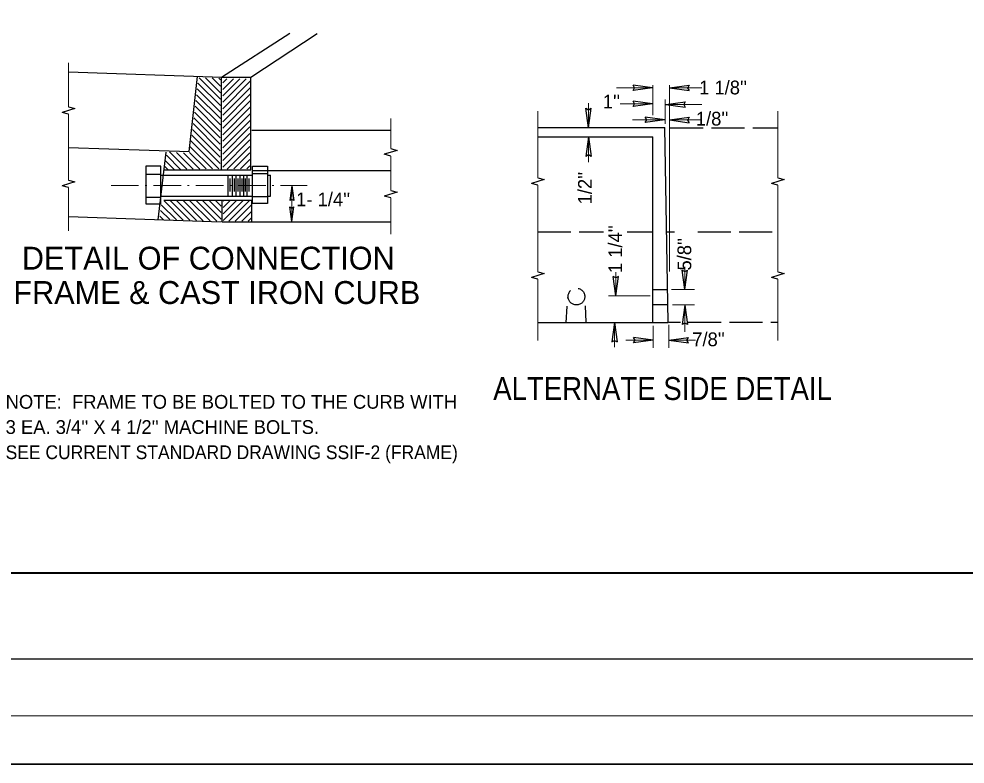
# Model space of a CAD drawing. Extents: x -3298 to 405, y -472 to 2211.
# Drawn here: x -2874 to -2048, y -472 to 179 of the extents above; entities that cross this region are included whole.
import ezdxf

# ---------------------------------------------------------------- set-up
doc = ezdxf.new("R2010")
doc.units = 0
doc.header["$LTSCALE"] = 4.8
for name, pattern in [('DOT_DASHED', [7.7, 5, -1.2, 0.3, -1.2]), ('LONG_DASHED', [7.5, 6, -1.5]), ('MEDIUM_DASHED', [4.5, 3, -1.5])]:
    doc.linetypes.add(name, pattern=pattern)
doc.layers.add('1', color=7, linetype='Continuous', lineweight=13)
doc.layers.add('25', color=7, linetype='Continuous', lineweight=13)
doc.layers.add('10', color=7, linetype='Continuous')

msp = doc.modelspace()

# ---------------------------------------------------------------- linework, layer by layer
at = {"layer": '1', "lineweight": 25}
for p, q in [((-2697.248, 128.23), (-2637.605, 166.723)), ((-2671.748, 128.23), (-2613.834, 166.291)), ((-2830.718, 132.883), (-2696.815, 128.23)), ((-2725.662, 63.363), (-2718.232, 128.974)), ((-2697.248, 47.35), (-2697.248, 128.301)), ((-2696.815, 128.23), (-2672.165, 128.23)), ((-2671.748, 47.35), (-2671.748, 128.24)), ((-2321.092, 118.861), (-2338.122, 121.201)), ((-2321.092, 118.861), (-2338.122, 116.521)), ((-2306.31, 118.844), (-2289.28, 121.184)), ((-2306.31, 118.844), (-2289.28, 116.504)), ((-2321.082, 105.047), (-2338.112, 107.387)), ((-2376.992, 84.081), (-2379.332, 101.111)), ((-2376.992, 84.081), (-2374.652, 101.111)), ((-2321.082, 105.047), (-2338.112, 102.707)), ((-2309.645, 104.542), (-2292.615, 106.882)), ((-2309.645, 104.542), (-2292.615, 102.202)), ((-2830.718, 95.946), (-2836.387, 97.458)), ((-2310.48, 90.906), (-2327.51, 93.246)), ((-2310.48, 90.906), (-2327.51, 88.566)), ((-2306.303, 90.889), (-2289.273, 93.229)), ((-2306.303, 90.889), (-2289.273, 88.549)), ((-2421.101, 84.282), (-2310.269, 84.282)), ((-2307.368, -85.902), (-2310.269, 84.282)), ((-2670.884, 81.951), (-2549.739, 81.951)), ((-2421.101, 76.179), (-2320.864, 76.179)), ((-2377.008, 76.115), (-2379.348, 59.085)), ((-2377.008, 76.115), (-2374.668, 59.085)), ((-2320.864, -85.902), (-2320.864, 76.179)), ((-2830.718, 67.014), (-2725.339, 63.353)), ((-2752.568, 3.666), (-2745.653, 62.92)), ((-2549.625, 59.428), (-2555.293, 60.941)), ((-2763.467, 43.492), (-2750.472, 43.492)), ((-2750.393, 42.592), (-2670.127, 42.592)), ((-2747.382, 47.35), (-2671.748, 47.35)), ((-2691.521, 24.427), (-2691.521, 42.593)), ((-2687.631, 24.427), (-2687.631, 42.593)), ((-2684.606, 24.427), (-2684.606, 42.593)), ((-2680.931, 24.427), (-2680.931, 42.593)), ((-2677.908, 24.427), (-2677.908, 42.593)), ((-2674.879, 24.427), (-2674.879, 42.593)), ((-2670.884, 46.918), (-2549.625, 46.918)), ((-2657.269, 43.781), (-2670.264, 43.781)), ((-2657.161, 42.592), (-2654.46, 42.592)), ((-2830.718, 31.928), (-2836.387, 33.44)), ((-2689.683, 28.536), (-2689.683, 39.726)), ((-2686.01, 28.536), (-2686.01, 39.726)), ((-2682.768, 28.536), (-2682.768, 39.726)), ((-2679.312, 28.536), (-2679.312, 39.726)), ((-2676.285, 28.536), (-2676.285, 39.726)), ((-2673.262, 28.536), (-2673.262, 39.726)), ((-2635.989, 33.291), (-2637.744, 20.518)), ((-2635.989, 33.291), (-2634.234, 20.518)), ((-2421.101, 33.922), (-2426.769, 35.434)), ((-2211.71, 33.922), (-2217.378, 35.434)), ((-2763.455, 23.501), (-2750.379, 23.501)), ((-2750.393, 24.427), (-2670.343, 24.427)), ((-2747.705, 20.967), (-2670.884, 20.967)), ((-2696.815, 1.936), (-2696.815, 20.967)), ((-2670.884, 1.936), (-2670.884, 20.967)), ((-2657.378, 23.885), (-2670.453, 23.885)), ((-2549.625, 22.911), (-2555.293, 24.423)), ((-2635.977, 2.154), (-2637.732, 14.927)), ((-2635.977, 2.154), (-2634.222, 14.927)), ((-2830.718, 6.558), (-2697.679, 1.936)), ((-2696.815, 1.936), (-2549.625, 1.936)), ((-2293.044, -57.14), (-2295.384, -40.11)), ((-2293.044, -57.14), (-2290.704, -40.11)), ((-2421.101, -48.08), (-2426.769, -46.568)), ((-2353.253, -62.682), (-2355.593, -45.652)), ((-2353.253, -62.682), (-2350.913, -45.652)), ((-2211.71, -48.08), (-2217.378, -46.568)), ((-2293.035, -70.797), (-2295.375, -87.828)), ((-2293.035, -70.797), (-2290.695, -87.828)), ((-2421.101, -85.902), (-2307.368, -85.902)), ((-2354.218, -85.919), (-2356.558, -102.949)), ((-2354.218, -85.919), (-2351.878, -102.949)), ((-2320.722, -101.368), (-2337.752, -99.028)), ((-2306.838, -101.368), (-2289.808, -99.028)), ((-2320.722, -101.368), (-2337.752, -103.708)), ((-2306.838, -101.368), (-2289.808, -103.708)), ((-3091.365, -379.533), (358.635, -379.533))]:
    msp.add_line(p, q, dxfattribs=at)
at = {"layer": '1'}
for p, q in [((-2830.718, 102.374), (-2830.718, 140.946)), ((-2716.944, 127.832), (-2698.193, 109.08)), ((-2711.153, 127.697), (-2698.161, 114.705)), ((-2705.361, 127.562), (-2698.129, 120.331)), ((-2699.568, 127.427), (-2698.098, 125.956)), ((-2696.305, 123.295), (-2692.654, 126.946)), ((-2696.305, 117.638), (-2686.997, 126.946)), ((-2696.305, 111.981), (-2681.34, 126.946)), ((-2696.305, 106.324), (-2675.683, 126.946)), ((-2696.305, 100.668), (-2672.233, 124.739)), ((-2718.459, 118.033), (-2698.256, 97.83)), ((-2717.846, 123.078), (-2698.224, 103.455)), ((-2696.305, 95.01), (-2672.266, 119.05)), ((-2352.469, 118.853), (-2321.287, 118.853)), ((-2320.962, 95.003), (-2320.962, 121.163)), ((-2306.345, 105.222), (-2306.345, 121.163)), ((-2306.313, 118.853), (-2278.039, 118.853)), ((-2719.685, 107.946), (-2698.319, 86.58)), ((-2719.073, 112.989), (-2698.288, 92.205)), ((-2696.305, 89.353), (-2672.298, 113.361)), ((-2696.305, 83.697), (-2672.33, 107.672)), ((-2310.118, 87.468), (-2310.118, 108.76)), ((-2720.298, 102.902), (-2698.351, 80.955)), ((-2696.305, 78.04), (-2672.363, 101.983)), ((-2377, 84.078), (-2377, 105.525)), ((-2349.383, 105.038), (-2320.962, 105.038)), ((-2308.781, 104.55), (-2278.241, 104.55)), ((-2306.345, -41.403), (-2306.345, 103.636)), ((-2830.718, 95.946), (-2830.718, 47.92)), ((-2721.524, 92.814), (-2698.415, 69.704)), ((-2720.911, 97.858), (-2698.383, 75.329)), ((-2696.305, 72.383), (-2672.395, 96.293)), ((-2549.625, 65.857), (-2549.625, 92.048)), ((-2421.101, 40.35), (-2421.101, 98.69)), ((-2338.642, 90.898), (-2310.118, 90.898)), ((-2211.71, 40.35), (-2211.71, 98.69)), ((-2722.75, 82.726), (-2698.478, 58.454)), ((-2722.138, 87.77), (-2698.447, 64.079)), ((-2696.305, 66.581), (-2672.395, 90.491)), ((-2696.305, 61.069), (-2672.459, 84.915)), ((-2830.718, 38.356), (-2830.718, 76.928)), ((-2723.363, 77.683), (-2698.51, 52.829)), ((-2696.305, 55.413), (-2672.492, 79.226)), ((-2377, 54.165), (-2377, 76.118)), ((-2724.589, 67.595), (-2705.26, 48.266)), ((-2723.976, 72.638), (-2699.705, 48.367)), ((-2696.305, 49.756), (-2672.524, 73.537)), ((-2692.387, 48.018), (-2672.556, 67.848)), ((-2745.355, 60.077), (-2733.035, 47.756)), ((-2742.582, 62.959), (-2727.48, 47.858)), ((-2736.51, 62.545), (-2721.925, 47.96)), ((-2730.439, 62.131), (-2716.37, 48.062)), ((-2725.203, 62.551), (-2710.815, 48.163)), ((-2686.621, 48.126), (-2672.588, 62.158)), ((-2549.625, 59.428), (-2549.625, 29.339)), ((-2746.768, 50.176), (-2744.144, 47.552)), ((-2746.062, 55.126), (-2738.589, 47.654)), ((-2680.855, 48.235), (-2672.621, 56.469)), ((-2675.09, 48.343), (-2672.653, 50.78)), ((-2635.983, 2.152), (-2635.983, 33.293)), ((-2421.101, 33.922), (-2421.101, -14.104)), ((-2211.71, 33.922), (-2211.71, -14.104)), ((-2830.718, 31.928), (-2830.718, -5.782)), ((-2749.842, 16.948), (-2736.599, 3.705)), ((-2747.508, 20.27), (-2730.748, 3.512)), ((-2741.85, 20.27), (-2724.898, 3.318)), ((-2736.193, 20.27), (-2719.048, 3.124)), ((-2730.537, 20.27), (-2713.198, 2.931)), ((-2724.88, 20.27), (-2707.347, 2.737)), ((-2719.223, 20.27), (-2701.496, 2.543)), ((-2713.566, 20.27), (-2697.643, 4.348)), ((-2707.909, 20.27), (-2697.643, 10.004)), ((-2702.253, 20.27), (-2697.643, 15.661)), ((-2695.859, 20.139), (-2695.728, 20.27)), ((-2695.859, 14.483), (-2690.072, 20.27)), ((-2695.859, 8.825), (-2684.414, 20.27)), ((-2695.859, 3.168), (-2678.758, 20.27)), ((-2690.955, 2.416), (-2673.101, 20.27)), ((-2549.625, 22.911), (-2549.625, -8.938)), ((-2750.532, 11.981), (-2742.449, 3.898)), ((-2685.298, 2.416), (-2671.328, 16.386)), ((-2679.642, 2.416), (-2671.328, 10.729)), ((-2421.101, -23.668), (-2421.101, 14.903)), ((-2421.101, -41.652), (-2421.101, 8.458)), ((-2211.71, -23.668), (-2211.71, 14.903)), ((-2211.71, -41.652), (-2211.71, 8.458)), ((-2751.221, 7.013), (-2748.3, 4.093)), ((-2673.984, 2.416), (-2671.328, 5.072)), ((-2293.027, -57.168), (-2293.027, -37.219)), ((-2421.101, -48.08), (-2421.101, -96.106)), ((-2421.101, -48.08), (-2421.101, -101.758)), ((-2353.245, -62.685), (-2353.245, -42.084)), ((-2211.71, -48.08), (-2211.71, -96.106)), ((-2211.71, -48.08), (-2211.71, -101.758)), ((-2304.72, -57.168), (-2284.516, -57.168)), ((-2359.636, -62.694), (-2323.225, -62.694)), ((-2303.746, -70.495), (-2284.483, -70.495)), ((-2293.027, -93.956), (-2293.027, -70.794)), ((-2354.22, -107.403), (-2354.22, -86.098)), ((-2320.637, -108.203), (-2320.637, -88.751)), ((-2306.994, -108.203), (-2306.994, -87.882)), ((-2344.583, -101.376), (-2320.95, -101.376)), ((-2306.666, -101.376), (-2283.607, -101.376)), ((-3241.365, -429.533), (358.635, -429.533))]:
    msp.add_line(p, q, dxfattribs=at)
at = {"layer": '1', "linetype": 'LONG_DASHED', "lineweight": 25}
for p, q in [((-2305.695, 84.153), (-2211.71, 84.153)), ((-2421.101, -6.865), (-2363.992, -6.865)), ((-2343.396, -6.865), (-2321.332, -6.865)), ((-2308.245, -6.865), (-2302.08, -6.865)), ((-2281.473, -6.865), (-2211.71, -6.865)), ((-2306.994, -85.773), (-2296.763, -85.773)), ((-2289.941, -85.773), (-2211.71, -85.773))]:
    msp.add_line(p, q, dxfattribs=at)
at = {"layer": '1', "linetype": 'DOT_DASHED'}
msp.add_line((-2793.625, 33.726), (-2622.446, 33.726), dxfattribs=at)
at = {"layer": '1', "linetype": 'MEDIUM_DASHED', "lineweight": 25}
for p, q in [((-2320.312, -57.168), (-2307.815, -57.168)), ((-2396.644, -86.098), (-2395.02, -63.994)), ((-2379.104, -85.773), (-2380.078, -64.969)), ((-2320.312, -70.171), (-2307.815, -70.171))]:
    msp.add_line(p, q, dxfattribs=at)
at = {"layer": '1', "lineweight": 40}
msp.add_line((-2941.365, -304.533), (308.635, -304.533), dxfattribs=at)
at = {"layer": '1', "lineweight": 25}
for points in [[(-2338.122, 116.521), (-2336.804, 118.885), (-2338.122, 121.201)], [(-2289.28, 121.184), (-2290.598, 118.82), (-2289.28, 116.504)], [(-2338.112, 102.707), (-2336.794, 105.071), (-2338.112, 107.387)], [(-2830.718, 102.374), (-2825.225, 100.908), (-2836.387, 97.458)], [(-2379.332, 101.111), (-2376.968, 99.793), (-2374.652, 101.111)], [(-2292.615, 106.882), (-2293.933, 104.518), (-2292.615, 102.202)], [(-2327.51, 88.566), (-2326.193, 90.93), (-2327.51, 93.246)], [(-2289.273, 93.229), (-2290.591, 90.865), (-2289.273, 88.549)], [(-2549.625, 65.857), (-2544.132, 64.391), (-2555.293, 60.941)], [(-2374.668, 59.085), (-2377.033, 60.403), (-2379.348, 59.085)], [(-2657.161, 24.427), (-2654.46, 24.427), (-2654.46, 42.592)], [(-2830.718, 38.356), (-2825.225, 36.89), (-2836.387, 33.44)], [(-2421.101, 40.35), (-2415.608, 38.884), (-2426.769, 35.434)], [(-2211.71, 40.35), (-2206.217, 38.884), (-2217.378, 35.434)], [(-2549.625, 29.339), (-2544.132, 27.873), (-2555.293, 24.423)], [(-2634.234, 20.518), (-2636.007, 21.507), (-2637.744, 20.518)], [(-2637.732, 14.927), (-2635.958, 13.938), (-2634.222, 14.927)], [(-2295.384, -40.11), (-2293.02, -41.428), (-2290.704, -40.11)], [(-2421.101, -41.652), (-2415.608, -43.117), (-2426.769, -46.568)], [(-2350.913, -45.652), (-2353.278, -46.969), (-2355.593, -45.652)], [(-2211.71, -41.652), (-2206.217, -43.117), (-2217.378, -46.568)], [(-2290.695, -87.828), (-2293.059, -86.51), (-2295.375, -87.828)], [(-2337.752, -103.708), (-2336.434, -101.343), (-2337.752, -99.028)], [(-2289.808, -103.708), (-2291.126, -101.343), (-2289.808, -99.028)], [(-2356.558, -102.949), (-2354.194, -101.632), (-2351.878, -102.949)]]:
    msp.add_lwpolyline(points, dxfattribs=at)
at = {"layer": '1'}
msp.add_lwpolyline([(-2306.307, 90.898), (-2280.876, 90.898), (-2278.273, 90.898)], dxfattribs=at)
at = {"layer": '1', "lineweight": 25}
for points in [[(-2763.467, 17.734), (-2750.393, 17.734), (-2750.393, 50.498), (-2763.467, 50.498)], [(-2657.269, 17.83), (-2670.343, 17.83), (-2670.343, 50.593), (-2657.269, 50.593)]]:
    msp.add_lwpolyline(points, close=True, dxfattribs=at)
at = {"layer": '1', "linetype": 'LONG_DASHED', "lineweight": 25}
msp.add_circle((-2387.549, -63.344), 7.301, dxfattribs=at)
at = {"layer": '25', "lineweight": 35}
msp.add_lwpolyline([(-3297.989, -471.546), (405.067, -471.546), (405.067, 2211.292), (-3297.989, 2211.292)], close=True, dxfattribs=at)

# ---------------------------------------------------------------- texts
at = {"layer": '10'}
for s, height, p in [("1 1/8''", 12, (-2280.49, 113.258)), ("1''", 12, (-2364.522, 100.964)), (" 1/8''", 12, (-2287.809, 86.053)), ("1- 1/4''", 12, (-2632.198, 15.543)), (' DETAIL OF CONNECTION', 20, (-2879.003, -39.778)), ('FRAME & CAST IRON CURB', 20, (-2879.003, -69.778)), (" 7/8''", 12, (-2290.96, -106.648)), ('NOTE:  FRAME TO BE BOLTED TO THE CURB WITH', 12, (-2885.733, -161.244)), ("3 EA. 3/4'' X 4 1/2'' MACHINE BOLTS.", 12, (-2885.733, -183.244))]:
    msp.add_text(s, height=height, dxfattribs=at).set_placement(p)
for s, p in [(" 1/2''", (-2374.138, 12.738)), ("1 1/4''", (-2347.641, -42.838)), (" 5/8''", (-2287.34, -45.047))]:
    msp.add_text(s, height=12, rotation=90, dxfattribs=at).set_placement(p)
for s, height, width, p in [('ALTERNATE SIDE DETAIL', 20, 0.9, (-2460.182, -153.603)), ('SEE CURRENT STANDARD DRAWING SSIF-2 (FRAME)', 12, 0.95, (-2885.733, -205.244))]:
    msp.add_text(s, height=height, dxfattribs=dict(at, width=width)).set_placement(p)

doc.saveas('drawing.dxf')
